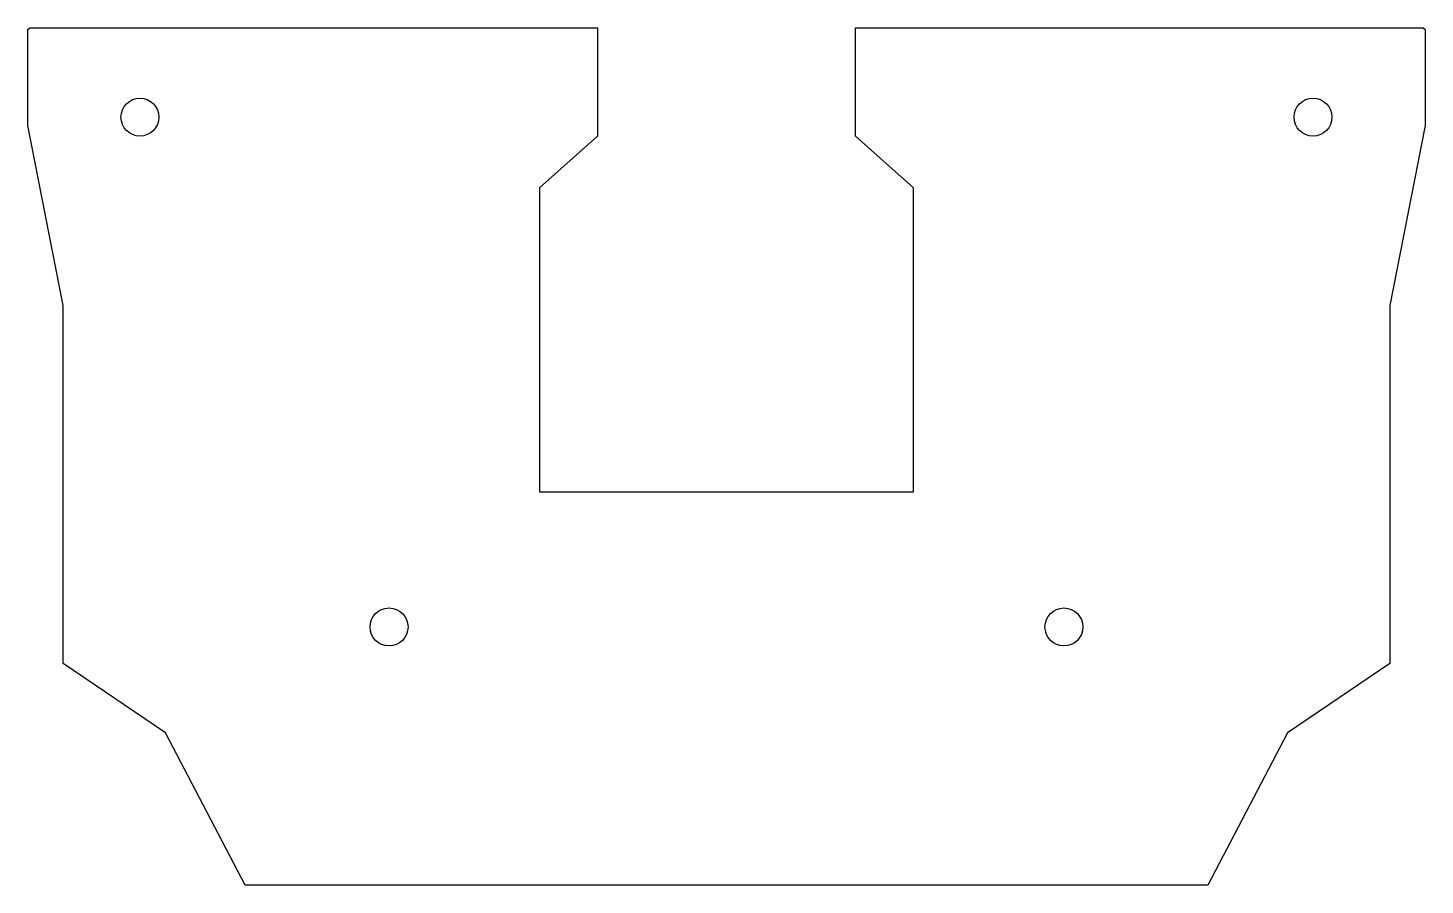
# Model space of a CAD drawing. Header units: millimetres. Extents: x -59 to 59, y -37 to 35.
import ezdxf

# ---------------------------------------------------------------- set-up
doc = ezdxf.new("R2010")
doc.units = ezdxf.units.MM
doc.layers.get('0').update_dxf_attribs({"linetype": 'CONTINUOUS'})

msp = doc.modelspace()

# ---------------------------------------------------------------- linework, layer by layer
msp.add_lwpolyline([(40.63, -37.04), (-40.6, -37.04), (-47.33, -24.19), (-55.95, -18.36), (-55.95, 11.85), (-58.93, 27.04), (-58.93, 35.13), (-58.77, 35.26), (-10.88, 35.26), (-10.88, 26.12), (-15.76, 21.77), (-15.76, -3.86), (0.02, -3.86), (15.8, -3.86), (15.8, 21.77), (10.91, 26.12), (10.91, 35.26), (58.8, 35.26), (58.96, 35.13), (58.96, 27.04), (55.98, 11.85), (55.98, -18.36), (47.36, -24.19)], close=True)
for centre in [(-49.48, 27.74), (49.51, 27.74), (-28.46, -15.27), (28.49, -15.27)]:
    msp.add_circle(centre, 1.6)

doc.saveas('drawing.dxf')
